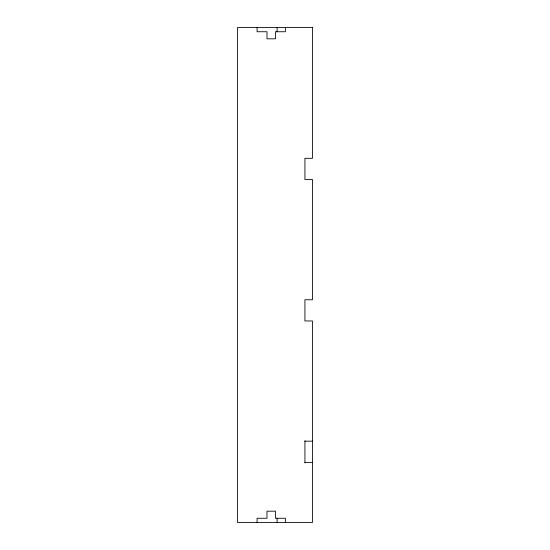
<?xml version="1.0" encoding="UTF-8"?>
<svg xmlns="http://www.w3.org/2000/svg" width="550" height="550" viewBox="0 0 550 550"><rect width="100%" height="100%" fill="white"/><g stroke="black" fill="none" stroke-linecap="round" stroke-linejoin="round"><path stroke-width="0.82" d="M304.934 441.176L312.476 441.176M304.934 462.392L312.476 462.392M304.934 440.708L304.934 462.969M285.374 27.5L285.374 31.742L275.474 31.742L275.474 38.816L266.984 38.816L266.984 31.742L257.084 31.742L257.084 27.5M285.374 522.5L285.374 518.258L275.474 518.258L275.474 511.184L266.984 511.184L266.984 518.258L257.084 518.258L257.084 522.5M277.111 27.5L277.111 31.776M277.111 518.21L277.111 522.5M312.476 27.5L237.524 27.5L237.524 522.5L312.476 522.5L312.476 320.966L304.934 320.966L304.934 299.75L312.476 299.75L312.476 179.534L304.934 179.534L304.934 158.324L312.476 158.324L312.476 27.5"/></g></svg>
